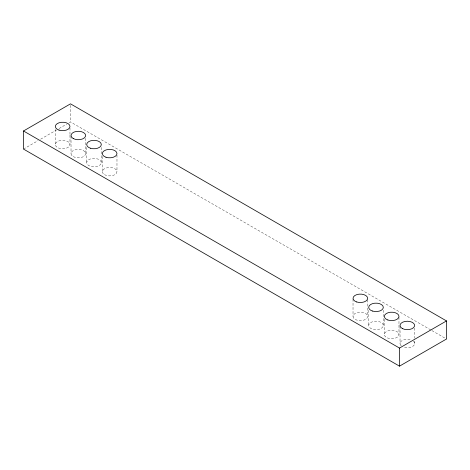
<?xml version="1.0" encoding="UTF-8"?>
<svg xmlns="http://www.w3.org/2000/svg" width="470" height="470" viewBox="0 0 470 470"><rect width="100%" height="100%" fill="white"/><g stroke="black" fill="none" stroke-linecap="round" stroke-linejoin="round"><path stroke-width="0.35" stroke-dasharray="2.35 1.76" d="M23.5 149.072L38.105 140.636M40.649 139.173L56.529 130.002M59.067 128.539L66.687 124.139M69.231 122.67L70.5 121.936L431.254 330.216M431.895 330.586L446.5 339.017M414.628 328.078L414.628 338.206M414.628 341.103L414.628 343.27M400.035 326.444L400.035 343.811M398.977 317.227L398.977 324.464M398.977 325.187L398.977 334.593A7.314 4.224 0 0 1 387.868 338.1A7.314 4.224 0 0 1 388.161 330.792A7.314 4.224 0 0 1 398.977 334.593M384.354 319.201L384.354 334.399M383.314 310.253L383.314 325.452A7.314 4.224 0 0 1 372.346 329.106A7.314 4.224 0 0 1 372.346 321.797A7.314 4.224 0 0 1 383.314 325.452M368.686 310.253L368.686 325.452M367.646 299.76L367.646 316.404A7.314 4.224 0 0 1 356.677 320.064A7.314 4.224 0 0 1 356.677 312.75A7.314 4.224 0 0 1 367.646 316.404M353.023 299.038L353.023 316.404M116.977 155.041L116.977 171.685M102.354 156.487L102.354 171.685M101.314 147.445L101.314 162.638A7.314 4.224 0 0 1 90.346 166.298A7.314 4.224 0 0 1 90.346 158.983A7.314 4.224 0 0 1 101.314 162.638M86.686 147.445L86.686 162.638M85.646 138.339L85.646 153.531M71.023 136.288L71.023 153.655M70.5 105.292L70.5 121.936M69.977 127.905L69.977 134.42M69.977 135.143L69.977 144.548A7.314 4.224 0 0 1 59.008 148.203A7.314 4.224 0 0 1 59.008 140.894A7.314 4.224 0 0 1 69.977 144.548M55.354 129.356L55.354 144.548M413.418 341.202A7.314 4.224 0 0 1 412.819 346.331A7.314 4.224 0 0 1 404.088 347.324M401.245 345.879A7.314 4.224 0 0 1 402.285 340.486A7.314 4.224 0 0 1 411.667 340.139M73.238 156.622A7.314 4.224 0 0 0 85.423 154.63A7.314 4.224 0 0 0 76.34 149.531A7.314 4.224 0 0 0 73.238 156.622M104.499 174.67A7.314 4.224 0 0 0 116.73 172.778A7.314 4.224 0 0 0 107.777 167.608A7.314 4.224 0 0 0 104.499 174.67"/><path stroke-width="0.7" d="M23.5 130.983L70.5 103.846L446.5 320.928L446.5 339.017L399.5 366.154L23.5 149.072L23.5 130.983L399.5 348.064L446.5 320.928M399.5 348.064L399.5 366.154M59.008 130.114A7.314 4.224 0 0 0 69.977 126.459A7.314 4.224 0 0 0 59.008 122.805A7.314 4.224 0 0 0 59.008 130.114M73.238 138.532A7.314 4.224 0 0 0 85.423 136.535A7.314 4.224 0 0 0 76.34 131.441A7.314 4.224 0 0 0 73.238 138.532M90.346 148.203A7.314 4.224 0 0 0 101.314 144.548A7.314 4.224 0 0 0 90.346 140.894A7.314 4.224 0 0 0 90.346 148.203M106.008 157.25A7.314 4.224 0 0 0 116.977 153.596A7.314 4.224 0 0 0 106.008 149.936A7.314 4.224 0 0 0 106.008 157.25M356.677 301.969A7.314 4.224 0 0 0 367.646 298.315A7.314 4.224 0 0 0 356.677 294.661A7.314 4.224 0 0 0 356.677 301.969M372.346 311.017A7.314 4.224 0 0 0 383.314 307.362A7.314 4.224 0 0 0 372.346 303.702A7.314 4.224 0 0 0 372.346 311.017M387.868 320.011A7.314 4.224 0 0 0 398.977 316.504A7.314 4.224 0 0 0 388.161 312.703A7.314 4.224 0 0 0 387.868 320.011M402.502 328.618A7.314 4.224 0 0 0 414.499 326.28A7.314 4.224 0 0 0 404.993 321.451A7.314 4.224 0 0 0 402.502 328.618"/></g></svg>
